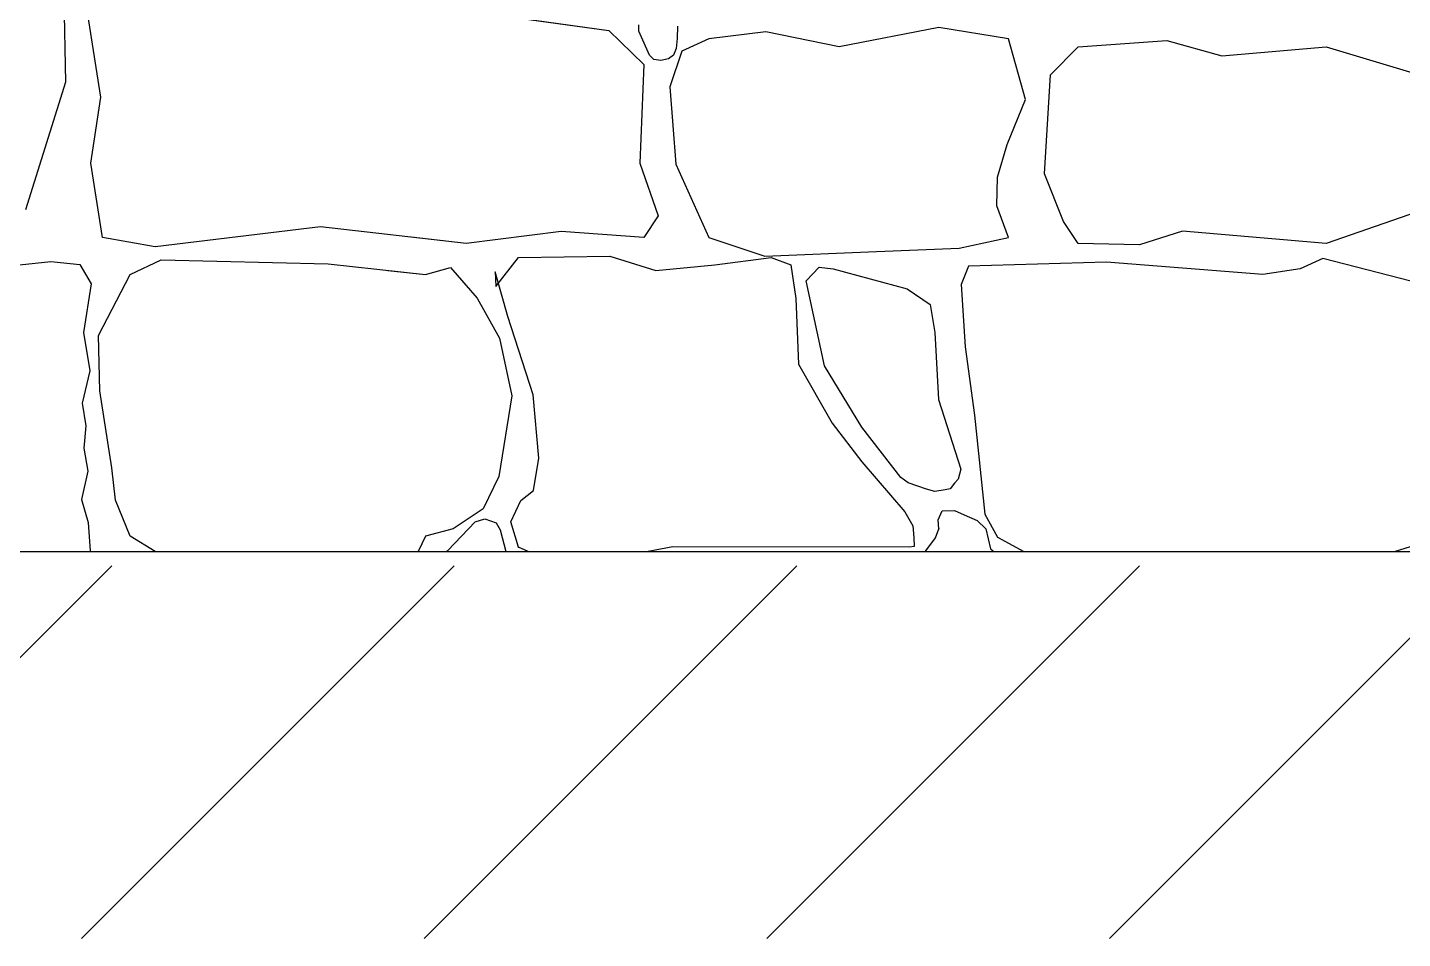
# Model space of a CAD drawing. Header units: feet. Extents: x -10410 to 374725, y -46422 to 88923.
# Drawn here: x 297834 to 298571, y -1258 to -769 of the extents above; entities that cross this region are included whole.
import ezdxf

# ---------------------------------------------------------------- set-up
doc = ezdxf.new("R2010")
doc.units = ezdxf.units.FT
doc.header["$MEASUREMENT"] = 0
for name, color, linetype, lineweight, true_color in [('2D - Общий_Ном._пера__118', 7, 'Continuous', 5, 0x573938), ('Конструктив - Стены Несущие_Ном._пера__87', 7, 'Continuous', 25, 0x6a6a6a), ('Местность - Рельеф_Ном._пера__93', 7, 'Continuous', 25, 0xa2a233)]:
    doc.layers.add(name, color=color, linetype=linetype, lineweight=lineweight, true_color=true_color)

# ---------------------------------------------------------------- blocks, each defined once
blk = doc.blocks.new('*X144')
at = {"layer": 'Конструктив - Стены Несущие_Ном._пера__87', "linetype": 'Continuous'}
for p, q in [((297853.12, -749.56), (297854.07, -798.02)), ((297872.89, -806.19), (297864.22, -749.72)), ((298078.71, -761.12), (298145.58, -770.28)), ((298161.61, -770.75), (298161.74, -767.34)), ((298145.58, -770.28), (298164.41, -788.61)), ((298167.47, -783.65), (298161.61, -770.75)), ((298182.23, -774.67), (298181.72, -779.95)), ((298182.52, -768.05), (298182.23, -774.67)), ((298199.33, -774.74), (298184.72, -781.43)), ((298229.79, -771.02), (298199.33, -774.74)), ((298269.18, -779.2), (298229.79, -771.02)), ((298322.67, -768.8), (298269.18, -779.2)), ((298360.07, -774.74), (298322.67, -768.8)), ((298369.24, -807.43), (298360.07, -774.74)), ((298184.72, -781.43), (298178.28, -800.5)), ((298181.72, -779.95), (298180.2, -783.65)), ((298382.61, -794.06), (298397.46, -779.2)), ((298397.46, -779.2), (298445.03, -775.73)), ((298445.03, -775.73), (298474.5, -783.9)), ((298474.5, -783.9), (298530.52, -779.2)), ((298530.52, -779.2), (298586.01, -795.8)), ((298164.41, -788.61), (298162.18, -841.61)), ((298169.65, -785.87), (298167.47, -783.65)), ((298173.42, -786.41), (298169.65, -785.87)), ((298177.53, -785.55), (298173.42, -786.41)), ((298180.2, -783.65), (298177.53, -785.55)), ((298379.39, -847.31), (298382.61, -794.06)), ((297854.07, -798.02), (297832.52, -866.63)), ((298178.28, -800.5), (298181.5, -842.11)), ((297867.69, -841.61), (297872.89, -806.19)), ((298359.33, -831.46), (298369.24, -807.43)), ((298354.13, -849.04), (298359.33, -831.46)), ((297873.88, -881.49), (297867.69, -841.61)), ((298162.18, -841.61), (298172.09, -869.85)), ((298181.5, -842.11), (298199.33, -881.49)), ((298389.55, -872.82), (298379.39, -847.31)), ((298353.88, -864.4), (298354.13, -849.04)), ((298594.02, -862.56), (298530.52, -884.71)), ((298172.09, -869.85), (298164.41, -881.49)), ((298360.07, -881.49), (298353.88, -864.4)), ((297990.78, -875.79), (297902.12, -886.44)), ((298069.05, -884.71), (297990.78, -875.79)), ((298397.46, -884.71), (298389.55, -872.82)), ((298453.45, -878.02), (298430.41, -885.45)), ((298530.52, -884.71), (298453.45, -878.02)), ((297902.12, -886.44), (297873.88, -881.49)), ((298120.07, -878.27), (298069.05, -884.71)), ((298164.41, -881.49), (298120.07, -878.27)), ((298199.33, -881.49), (298229.3, -891.4)), ((298333.57, -887.19), (298360.07, -881.49)), ((298430.41, -885.45), (298397.46, -884.71)), ((298084.9, -907.74), (298097.04, -892.14)), ((298097.04, -892.14), (298146.08, -891.4)), ((298146.08, -891.4), (298170.85, -899.07)), ((298202.55, -896.1), (298232.77, -892.14)), ((298229.3, -891.4), (298289.24, -888.92)), ((298232.77, -892.14), (298243.17, -896.1)), ((298289.24, -888.92), (298333.57, -887.19)), ((298528.74, -892.63), (298516.61, -898.33)), ((298612.66, -914.51), (298528.74, -892.63)), ((297805.77, -898.58), (297846.15, -894.3)), ((297846.15, -894.3), (297861.74, -895.85)), ((297861.74, -895.85), (297867.76, -906.34)), ((297888.74, -901.3), (297905.34, -893.38)), ((297905.34, -893.38), (297995, -895.61)), ((297995, -895.61), (298047.26, -901.3)), ((298047.26, -901.3), (298060.63, -897.59)), ((298060.63, -897.59), (298075, -913.94)), ((298091.34, -923.84), (298084.66, -899.82)), ((298084.66, -899.82), (298084.9, -907.74)), ((298170.85, -899.07), (298202.55, -896.1)), ((298243.17, -896.1), (298245.89, -914.18)), ((298251.49, -904.76), (298258.53, -897.34)), ((298258.53, -897.34), (298265.96, -898.33)), ((298265.96, -898.33), (298305.61, -909.06)), ((298338.57, -896.85), (298334.61, -906.75)), ((298412.63, -894.62), (298338.57, -896.85)), ((298496.59, -901.3), (298412.63, -894.62)), ((298516.61, -898.33), (298496.59, -901.3)), ((297867.76, -906.34), (297863.75, -932.37)), ((297871.65, -934), (297888.74, -901.3)), ((298261.25, -950.34), (298251.49, -904.76)), ((298334.61, -906.75), (298336.84, -940.19)), ((298075, -913.94), (298086.88, -935.48)), ((298245.89, -914.18), (298247.38, -949.35)), ((298305.61, -909.06), (298317.97, -917.4)), ((298317.97, -917.4), (298320.45, -932.51)), ((298104.96, -965.95), (298091.34, -923.84)), ((297863.75, -932.37), (297867.03, -952.92)), ((297872.39, -963.72), (297871.65, -934)), ((298086.88, -935.48), (298093.57, -966.44)), ((298320.45, -932.51), (298322.43, -968.42)), ((298336.84, -940.19), (298341.79, -976.85)), ((298247.38, -949.35), (298265.46, -981.06)), ((298281.31, -983.29), (298261.25, -950.34)), ((297867.03, -952.92), (297863.01, -970.44)), ((297878.83, -1005.08), (297872.39, -963.72)), ((298093.57, -966.44), (298086.64, -1009.79)), ((298107.94, -999.88), (298104.96, -965.95)), ((297863.01, -970.44), (297864.98, -982.56)), ((298322.43, -968.42), (298334.42, -1005.83)), ((298265.46, -981.06), (298281.31, -1001.86)), ((298341.79, -976.85), (298347.44, -1029.85)), ((297864.98, -982.56), (297863.83, -994.43)), ((298302.36, -1010.28), (298281.31, -983.29)), ((297863.83, -994.43), (297866.04, -1006.88)), ((298105.21, -1017.22), (298107.94, -999.88)), ((298281.31, -1001.86), (298304.35, -1028.61)), ((297866.04, -1006.88), (297862.69, -1022.1)), ((297880.82, -1022.42), (297878.83, -1005.08)), ((298086.64, -1009.79), (298078.22, -1027.12)), ((298306.22, -1013.09), (298302.36, -1010.28)), ((298334.42, -1005.83), (298333.13, -1011.15)), ((298098.28, -1022.67), (298105.21, -1017.22)), ((298315.99, -1016.47), (298306.22, -1013.09)), ((298320.5, -1017.83), (298315.99, -1016.47)), ((298326.02, -1016.79), (298320.5, -1017.83)), ((298328.84, -1016.25), (298326.02, -1016.79)), ((298331.1, -1013.25), (298328.84, -1016.25)), ((298333.13, -1011.15), (298331.1, -1013.25)), ((297862.69, -1022.1), (297866.12, -1034.47)), ((297888.74, -1041.74), (297880.82, -1022.42)), ((298093.08, -1034.06), (298098.28, -1022.67)), ((298078.22, -1027.12), (298062.12, -1037.77)), ((298073.79, -1034.02), (298079.03, -1032.42)), ((298079.03, -1032.42), (298085.06, -1034.56)), ((298304.35, -1028.61), (298308.8, -1036.14)), ((298322.32, -1033.01), (298324.41, -1028.11)), ((298322.67, -1037.77), (298322.32, -1033.01)), ((298324.41, -1028.11), (298331.01, -1027.99)), ((298331.01, -1027.99), (298336.22, -1030.23)), ((298336.22, -1030.23), (298343.32, -1033.39)), ((298347.44, -1029.85), (298354.17, -1042.23)), ((297866.12, -1034.47), (297867.19, -1049.61)), ((298062.12, -1037.77), (298047.26, -1041.74)), ((298059.25, -1049.36), (298073.79, -1034.02)), ((298085.06, -1034.56), (298087.29, -1038.29)), ((298087.29, -1038.29), (298090.25, -1050)), ((298097.04, -1047.68), (298093.08, -1034.06)), ((298308.8, -1036.14), (298309.34, -1042.43)), ((298320.97, -1042.7), (298322.67, -1037.77)), ((298343.32, -1033.39), (298347.98, -1037.77)), ((298347.98, -1037.77), (298350.47, -1048.61)), ((297902.15, -1050), (297888.74, -1041.74)), ((298047.26, -1041.74), (298043.21, -1050)), ((298102.23, -1050), (298097.04, -1047.68)), ((298180.01, -1047.43), (298166.72, -1050)), ((298306.82, -1047.68), (298180.01, -1047.43)), ((298309.42, -1047.3), (298306.82, -1047.68)), ((298309.34, -1042.43), (298309.42, -1047.3)), ((298315.74, -1049.66), (298320.97, -1042.7)), ((298354.17, -1042.23), (298368.21, -1050)), ((298567.13, -1050), (298592.68, -1041.97)), ((297867.19, -1049.61), (297867.21, -1050)), ((298058.38, -1050), (298059.25, -1049.36)), ((298315.66, -1050), (298315.74, -1049.66)), ((298350.47, -1048.61), (298352.18, -1050))]:
    blk.add_line(p, q, dxfattribs=at)
for p in [(298322.67, -1037.77), (298097.04, -1047.68)]:
    blk.add_point(p, dxfattribs=at)
blk = doc.blocks.new('Штриховка_72', base_point=(0, 0))
at = {"layer": 'Конструктив - Стены Несущие_Ном._пера__87', "linetype": 'Continuous'}
blk.add_blockref('*X144', (0, 0), dxfattribs=at)
blk = doc.blocks.new('*X146')
at = {"layer": 'Конструктив - Стены Несущие_Ном._пера__87', "linetype": 'Continuous'}
for p, q in [((298094.78, -763.32), (298145.58, -770.28)), ((298161.61, -770.75), (298161.74, -767.34)), ((298145.58, -770.28), (298164.41, -788.61)), ((298167.47, -783.65), (298161.61, -770.75)), ((298182.23, -774.67), (298181.72, -779.95)), ((298182.52, -768.05), (298182.23, -774.67)), ((298199.33, -774.74), (298184.72, -781.43)), ((298229.79, -771.02), (298199.33, -774.74)), ((298269.18, -779.2), (298229.79, -771.02)), ((298322.67, -768.8), (298269.18, -779.2)), ((298360.07, -774.74), (298322.67, -768.8)), ((298369.24, -807.43), (298360.07, -774.74)), ((298184.72, -781.43), (298178.28, -800.5)), ((298181.72, -779.95), (298180.2, -783.65)), ((298382.61, -794.06), (298397.46, -779.2)), ((298397.46, -779.2), (298445.03, -775.73)), ((298445.03, -775.73), (298474.5, -783.9)), ((298474.5, -783.9), (298530.52, -779.2)), ((298530.52, -779.2), (298586.01, -795.8)), ((298164.41, -788.61), (298162.18, -841.61)), ((298169.65, -785.87), (298167.47, -783.65)), ((298173.42, -786.41), (298169.65, -785.87)), ((298177.53, -785.55), (298173.42, -786.41)), ((298180.2, -783.65), (298177.53, -785.55)), ((298379.39, -847.31), (298382.61, -794.06)), ((298178.28, -800.5), (298181.5, -842.11)), ((298359.33, -831.46), (298369.24, -807.43)), ((298354.13, -849.04), (298359.33, -831.46)), ((298162.18, -841.61), (298172.09, -869.85)), ((298181.5, -842.11), (298199.33, -881.49)), ((298389.55, -872.82), (298379.39, -847.31)), ((298353.88, -864.4), (298354.13, -849.04)), ((298594.02, -862.56), (298530.52, -884.71)), ((298172.09, -869.85), (298164.41, -881.49)), ((298360.07, -881.49), (298353.88, -864.4)), ((298397.46, -884.71), (298389.55, -872.82)), ((298453.45, -878.02), (298430.41, -885.45)), ((298530.52, -884.71), (298453.45, -878.02)), ((298069.05, -884.71), (298039.46, -881.34)), ((298120.07, -878.27), (298069.05, -884.71)), ((298164.41, -881.49), (298120.07, -878.27)), ((298199.33, -881.49), (298229.3, -891.4)), ((298333.57, -887.19), (298360.07, -881.49)), ((298430.41, -885.45), (298397.46, -884.71)), ((298084.9, -907.74), (298097.04, -892.14)), ((298097.04, -892.14), (298146.08, -891.4)), ((298146.08, -891.4), (298170.85, -899.07)), ((298202.55, -896.1), (298232.77, -892.14)), ((298229.3, -891.4), (298289.24, -888.92)), ((298232.77, -892.14), (298243.17, -896.1)), ((298289.24, -888.92), (298333.57, -887.19)), ((298528.74, -892.63), (298516.61, -898.33)), ((298612.66, -914.51), (298528.74, -892.63)), ((298026.91, -899.09), (298047.26, -901.3)), ((298047.26, -901.3), (298060.63, -897.59)), ((298060.63, -897.59), (298075, -913.94)), ((298091.34, -923.84), (298084.66, -899.82)), ((298084.66, -899.82), (298084.9, -907.74)), ((298170.85, -899.07), (298202.55, -896.1)), ((298243.17, -896.1), (298245.89, -914.18)), ((298251.49, -904.76), (298258.53, -897.34)), ((298258.53, -897.34), (298265.96, -898.33)), ((298265.96, -898.33), (298305.61, -909.06)), ((298338.57, -896.85), (298334.61, -906.75)), ((298412.63, -894.62), (298338.57, -896.85)), ((298496.59, -901.3), (298412.63, -894.62)), ((298516.61, -898.33), (298496.59, -901.3)), ((298261.25, -950.34), (298251.49, -904.76)), ((298334.61, -906.75), (298336.84, -940.19)), ((298075, -913.94), (298086.88, -935.48)), ((298245.89, -914.18), (298247.38, -949.35)), ((298305.61, -909.06), (298317.97, -917.4)), ((298317.97, -917.4), (298320.45, -932.51)), ((298104.96, -965.95), (298091.34, -923.84)), ((298086.88, -935.48), (298093.57, -966.44)), ((298320.45, -932.51), (298322.43, -968.42)), ((298336.84, -940.19), (298341.79, -976.85)), ((298247.38, -949.35), (298265.46, -981.06)), ((298281.31, -983.29), (298261.25, -950.34)), ((298093.57, -966.44), (298086.64, -1009.79)), ((298107.94, -999.88), (298104.96, -965.95)), ((298322.43, -968.42), (298334.42, -1005.83)), ((298265.46, -981.06), (298281.31, -1001.86)), ((298341.79, -976.85), (298347.44, -1029.85)), ((298302.36, -1010.28), (298281.31, -983.29)), ((298105.21, -1017.22), (298107.94, -999.88)), ((298281.31, -1001.86), (298304.35, -1028.61)), ((298086.64, -1009.79), (298078.22, -1027.12)), ((298306.22, -1013.09), (298302.36, -1010.28)), ((298334.42, -1005.83), (298333.13, -1011.15)), ((298098.28, -1022.67), (298105.21, -1017.22)), ((298315.99, -1016.47), (298306.22, -1013.09)), ((298320.5, -1017.83), (298315.99, -1016.47)), ((298326.02, -1016.79), (298320.5, -1017.83)), ((298328.84, -1016.25), (298326.02, -1016.79)), ((298331.1, -1013.25), (298328.84, -1016.25)), ((298333.13, -1011.15), (298331.1, -1013.25)), ((298093.08, -1034.06), (298098.28, -1022.67)), ((298078.22, -1027.12), (298062.12, -1037.77)), ((298073.79, -1034.02), (298079.03, -1032.42)), ((298079.03, -1032.42), (298085.06, -1034.56)), ((298304.35, -1028.61), (298308.8, -1036.14)), ((298322.32, -1033.01), (298324.41, -1028.11)), ((298322.67, -1037.77), (298322.32, -1033.01)), ((298324.41, -1028.11), (298331.01, -1027.99)), ((298331.01, -1027.99), (298336.22, -1030.23)), ((298336.22, -1030.23), (298343.32, -1033.39)), ((298347.44, -1029.85), (298354.17, -1042.23)), ((298062.12, -1037.77), (298047.26, -1041.74)), ((298059.25, -1049.36), (298073.79, -1034.02)), ((298085.06, -1034.56), (298087.29, -1038.29)), ((298087.29, -1038.29), (298090.25, -1050)), ((298097.04, -1047.68), (298093.08, -1034.06)), ((298308.8, -1036.14), (298309.34, -1042.43)), ((298320.97, -1042.7), (298322.67, -1037.77)), ((298343.32, -1033.39), (298347.98, -1037.77)), ((298347.98, -1037.77), (298350.47, -1048.61)), ((298047.26, -1041.74), (298043.21, -1050)), ((298102.23, -1050), (298097.04, -1047.68)), ((298180.01, -1047.43), (298166.72, -1050)), ((298306.82, -1047.68), (298180.01, -1047.43)), ((298309.42, -1047.3), (298306.82, -1047.68)), ((298309.34, -1042.43), (298309.42, -1047.3)), ((298315.74, -1049.66), (298320.97, -1042.7)), ((298354.17, -1042.23), (298368.21, -1050)), ((298567.13, -1050), (298592.68, -1041.97)), ((298058.38, -1050), (298059.25, -1049.36)), ((298315.66, -1050), (298315.74, -1049.66)), ((298350.47, -1048.61), (298352.18, -1050))]:
    blk.add_line(p, q, dxfattribs=at)
for p in [(298322.67, -1037.77), (298097.04, -1047.68)]:
    blk.add_point(p, dxfattribs=at)
blk = doc.blocks.new('Штриховка_73', base_point=(0, 0))
at = {"layer": 'Конструктив - Стены Несущие_Ном._пера__87', "linetype": 'Continuous'}
blk.add_blockref('*X146', (0, 0), dxfattribs=at)

msp = doc.modelspace()

# ---------------------------------------------------------------- hatches: boundary and pattern name
at = {"layer": '2D - Общий_Ном._пера__118', "linetype": 'Continuous'}
h = msp.add_hatch(dxfattribs=at)
h.set_pattern_fill('ЛИНИИ_НАКЛОННЫЕ__ШАГ_1_5_', color=256, style=0, pattern_type=2)
h.set_pattern_definition([(45, (0, 0), (-91.92388, 91.92388), [])])
h.paths.add_polyline_path([(295525.14034, -1050), (295525.14034, -1057.65579), (317039.44593, -1057.65579), (317039.44593, -1257.65579), (295525.14034, -1257.65579), (292970.03495, -1257.65579), (292970.03495, -1050)])

# ---------------------------------------------------------------- linework, layer by layer
at = {"layer": 'Местность - Рельеф_Ном._пера__93', "linetype": 'Continuous'}
msp.add_line((294690.52005, -1050), (313353.59199, -1050), dxfattribs=at)

# ---------------------------------------------------------------- block references
at = {"layer": 'Конструктив - Стены Несущие_Ном._пера__87', "linetype": 'Continuous'}
for name in ['Штриховка_72', 'Штриховка_73']:
    msp.add_blockref(name, (0, 0), dxfattribs=at)

doc.saveas('drawing.dxf')
